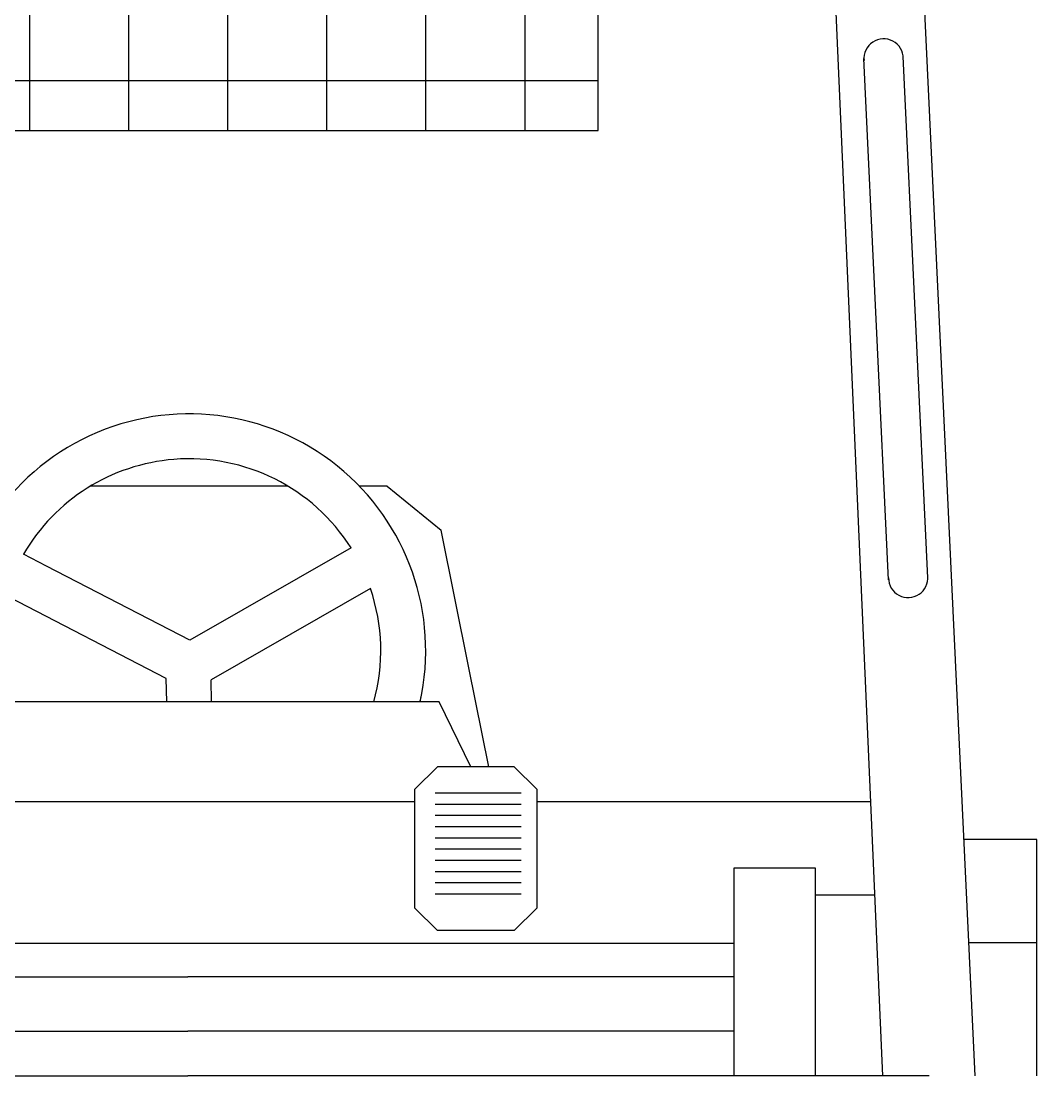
# Model space of a CAD drawing. Extents: x -121210 to 57230, y 84783 to 157800.
# Drawn here: x -27904 to -27258, y 120468 to 121138 of the extents above; entities that cross this region are included whole.
import ezdxf

# ---------------------------------------------------------------- set-up
doc = ezdxf.new("R2010")
doc.units = 0
doc.header["$MEASUREMENT"] = 0
doc.layers.get('0').update_dxf_attribs({"linetype": 'CONTINUOUS'})

# ---------------------------------------------------------------- blocks, each defined once
blk = doc.blocks.new('A$C0C332DDE')
h = blk.add_hatch()
h.set_pattern_fill('NET', color=256, scale=39.636823, style=0)
h.set_pattern_definition([(0, (-16909.29, 6615.49), (0, 125.8469), []), (90, (-16909.29, 6615.49), (-125.8469, 8e-15), [])])
h.paths.add_polyline_path([(2250.8, 2840.1), (2250.8, 3217.6), (1207.5, 3217.6), (1207.5, 2840.1)])
for p, q in [((2729.8, 1638.6), (2628.7, 3780.6)), ((2612.5, 1638.6), (2523.4, 3666.4)), ((2250.8, 2840.1), (2250.8, 3217.6)), ((2619.8, 2269), (2588.5, 2931.4)), ((2669.7, 2271.4), (2638.4, 2933.8)), ((1207.5, 2840.1), (2250.8, 2840.1)), ((1670.7, 2387.8), (1605.2, 2387.8)), ((1856.7, 2387.8), (1670.7, 2387.8)), ((1982.8, 2387.8), (1947.5, 2387.8)), ((1982.8, 2387.8), (2051.2, 2331.9)), ((2086.6, 2157.1), (2051.2, 2331.9)), ((1936.7, 2309.6), (1731.8, 2192.4)), ((1549.8, 2286.5), (1520.4, 2301.7)), ((1731.8, 2192.4), (1549.8, 2286.5)), ((1961.5, 2257.9), (1758.9, 2142.1)), ((1701.8, 2143.6), (1502.3, 2246.8)), ((2112, 2031.4), (2086.6, 2157.1)), ((1702.5, 2114), (1701.8, 2143.6)), ((1759.6, 2114), (1758.9, 2142.1)), ((2017, 2114), (1426.1, 2114)), ((2048.7, 2114), (2017, 2114)), ((2088.8, 2031.4), (2048.7, 2114)), ((2046.4, 2031.4), (2017.9, 2002.9)), ((2144.2, 2031.4), (2046.4, 2031.4)), ((2172.7, 2002.9), (2144.2, 2031.4)), ((2017.9, 1851.9), (2017.9, 2002.9)), ((2153.1, 1998), (2043.5, 1998)), ((2172.7, 2002.9), (2172.7, 1851.9)), ((1736.9, 1987.1), (861.1, 1987.1)), ((2017.9, 1987.1), (1736.9, 1987.1)), ((2153.1, 1983.7), (2043.5, 1983.7)), ((2597.2, 1987.1), (2172.7, 1987.1)), ((2153.1, 1969.4), (2043.5, 1969.4)), ((2153.1, 1955.2), (2043.5, 1955.2)), ((2153.1, 1940.9), (2043.5, 1940.9)), ((2808.3, 1939), (2715.7, 1939)), ((2808.3, 1638.6), (2808.3, 1939)), ((2153.1, 1926.6), (2043.5, 1926.6)), ((2153.1, 1912.4), (2043.5, 1912.4)), ((2153.1, 1898.1), (2043.5, 1898.1)), ((2423.3, 1902.7), (2423.3, 1638.6)), ((2526.9, 1902.7), (2423.3, 1902.7)), ((2526.9, 1868.1), (2526.9, 1902.7)), ((2153.1, 1883.8), (2043.5, 1883.8)), ((2153.1, 1869.6), (2043.5, 1869.6)), ((2602.5, 1868.1), (2526.9, 1868.1)), ((2526.9, 1638.6), (2526.9, 1868.1)), ((2046.4, 1823.3), (2017.9, 1851.9)), ((2144.2, 1823.3), (2172.7, 1851.9)), ((2144.2, 1823.3), (2046.4, 1823.3)), ((2423.3, 1806.8), (1035, 1806.8)), ((2808.3, 1807.6), (2721.9, 1807.6)), ((1035, 1764.5), (1729.2, 1764.5)), ((2423.3, 1764.5), (1729.2, 1764.5)), ((1035, 1695.4), (1729.2, 1695.4)), ((2423.3, 1695.4), (1729.2, 1695.4)), ((650, 1638.6), (1729.2, 1638.6)), ((2671.5, 1638.6), (1729.2, 1638.6))]:
    blk.add_line(p, q)
for centre, radius, start, end in [((2613.5, 2931.4), 25, 0, 185.4054), ((1731, 2179.3), 300.6, 347.4608, 178.6108), ((1731, 2179.3), 243.5, 94.5757, 149.8252), ((1731, 2179.3), 243.5, 32.3436, 94.5757), ((2644.7, 2271.4), 25, 180, 5.4054), ((1731, 2179.3), 243.5, 344.4554, 18.8489), ((1731, 2179.3), 300.6, 347.4608, 348.4884)]:
    blk.add_arc(centre, radius, start, end)

msp = doc.modelspace()

# ---------------------------------------------------------------- block references
at = {"xscale": 0.5, "yscale": 0.5, "zscale": 0.5}
msp.add_blockref('A$C0C332DDE', (-28662.24, 119648.74), dxfattribs=at)

doc.saveas('drawing.dxf')
